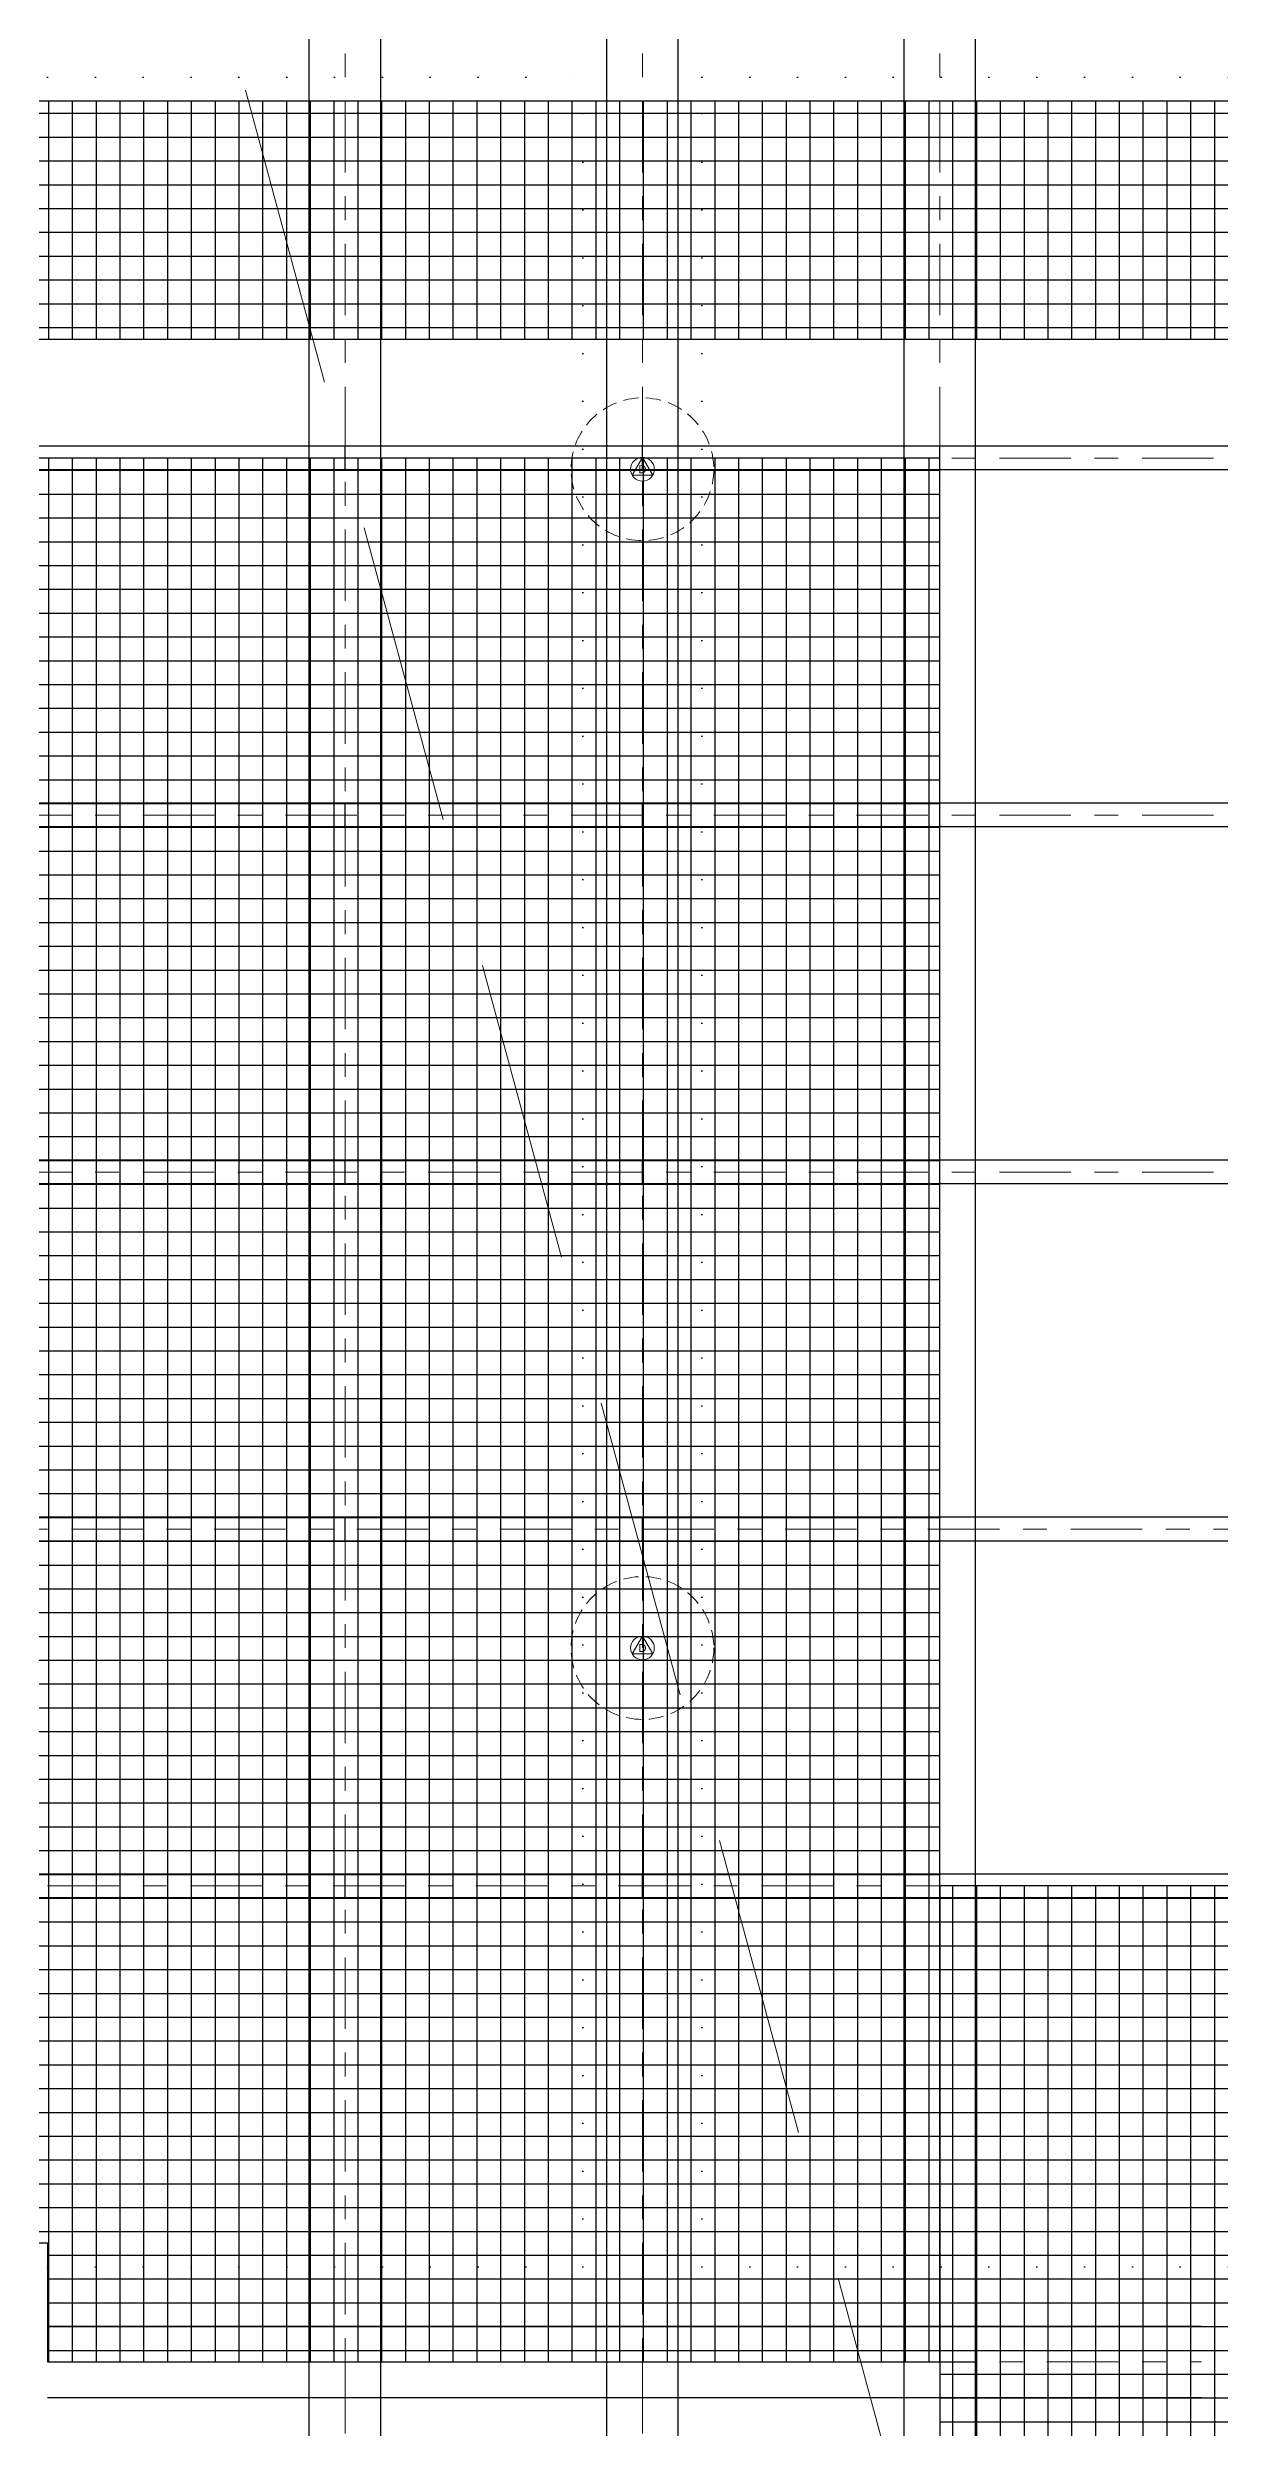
# Model space of a CAD drawing. Header units: centimetres. Extents: x 405564 to 502064, y 46284 to 60634.
# Drawn here: x 446550 to 447042, y 55055 to 56055 of the extents above; entities that cross this region are included whole.
import ezdxf
from ezdxf.enums import TextEntityAlignment as Align
from ezdxf.xclip import XClip

# ---------------------------------------------------------------- set-up
doc = ezdxf.new("R2010")
doc.units = ezdxf.units.CM
doc.header["$XCLIPFRAME"] = 0
for name, pattern in [('ACAD_ISO07W100', [3, 0, -3]), ('DASHED', [19.05, 12.7, -6.35]), ('DOT', [0.25, 0, -0.25]), ('HIDDEN', [9.525, 6.35, -3.175]), ('XKITLINE03', [6, 3, -1, 1, -1])]:
    doc.linetypes.add(name, pattern=pattern)
doc.layers.get('0').update_dxf_attribs({"color": 8, "lineweight": 9})
for name, color, linetype, lineweight in [('---___EB_draft00_ALTYAPI_helikoptermania', 8, 'Continuous', 0), ('0-KRCN-AYDINLATMA-130426', 8, 'Continuous', 9), ('0-KRCN-MİMARİ-220526', 8, 'Continuous', 9)]:
    doc.layers.add(name, color=color, linetype=linetype, lineweight=lineweight)
for name, color, linetype in [('AS_DOS_TERAS_UST', 8, 'ACAD_ISO07W100'), ('AS_PRFL_CELIK', 8, 'Continuous'), ('AS_PRFL_CELIK AKS', 8, 'Continuous'), ('AS_PRFL_CELIK KEDI YOLU', 8, 'Continuous'), ('AS_PRFL_CELIK PLATFORM IZGARA', 8, 'Continuous')]:
    doc.layers.add(name, color=color, linetype=linetype)
doc.styles.add('2', font='arial.ttf', dxfattribs={"width": 0.9, "height": 200})
pattern_1 = [(0, (-443149.746, -16832.563), (0, 10), []), (90, (-443149.746, -16832.563), (-10, 6e-16), [])]

# ---------------------------------------------------------------- blocks, each defined once
blk = doc.blocks.new('KD')
at = {"layer": '0-KRCN-AYDINLATMA-130426'}
for p, q in [((0, 5), (-4.33, -2.5)), ((4.33, -2.5), (0, 5)), ((4.33, -2.5), (-4.33, -2.5))]:
    blk.add_line(p, q, dxfattribs=at)
at = {"layer": '0-KRCN-AYDINLATMA-130426', "linetype": 'HIDDEN'}
blk.add_circle((0, 0), 30, dxfattribs=at)
at = {"layer": '0-KRCN-AYDINLATMA-130426'}
blk.add_circle((0, 0), 5, dxfattribs=at)
at = {"layer": '0-KRCN-AYDINLATMA-130426', "style": '2'}
blk.add_text('D', height=3.36, dxfattribs=at).set_placement((0, 0), align=Align.MIDDLE_CENTER)
blk = doc.blocks.new('G$C27E741DA')
at = {"layer": '0-KRCN-AYDINLATMA-130426'}
for p in [(8735.68, 8743.86), (8735.68, 8248.55)]:
    blk.add_blockref('KD', p, dxfattribs=at)
blk = doc.blocks.new('PLATFORM IZGARASI VE KEDI YOLU YERLESIMI')
at = {"layer": 'AS_PRFL_CELIK KEDI YOLU', "transparency": 33554687}
h = blk.add_hatch(dxfattribs=at)
h.set_pattern_fill('_USER', color=15, scale=10, double=1, pattern_type=0)
h.set_pattern_definition(pattern_1)
h.paths.add_polyline_path([(7550, -2400), (7500, -2400), (7500, -2300), (7550, -2300), (7550, -1900), (7975, -1900), (7975, -2175), (8100, -2175), (8100, -1900), (8100, -1800), (8100, -1250), (7975, -1250), (7975, -1800), (7125, -1800), (7125, -950), (7250, -950), (7250, -750), (7125, -750), (7125, -800), (6050, -800), (6050, -750), (5924.58, -750), (5924.58, -800), (3050, -800), (3050, -550), (2925, -550), (2925, -800), (1975, -800), (1975, -550), (1850, -550), (1850, -800), (1125, -800), (1125, -900), (1250, -900), (1250, -950), (1375, -950), (1375, -900), (6950, -900), (6950, -1250), (6775, -1250), (6775, -1400), (6950, -1400), (6950, -1700), (7000, -1700), (7000, -1800), (3900, -1800), (3900, -1700), (3950, -1700), (3950, -1550), (3775, -1550), (3775, -1800), (614.97, -1800), (614.97, -1900), (1190, -1900), (1190, -1940), (1290, -1940), (1290, -1900), (2450, -1900), (2450, -2175), (1725, -2175), (1725, -2700), (1550, -2700), (1550, -2850), (1850, -2850), (1850, -2275), (2575, -2275), (2575, -1900), (3350, -1900), (3350, -2300), (3400, -2300), (3400, -2400), (3350, -2400), (3350, -3300), (3400, -3300), (3400, -3400), (3350, -3400), (3350, -3556.25), (3525, -3556.25), (3525, -3000), (3650, -3000), (3650, -2850), (3525, -2850), (3525, -1900), (4850, -1900), (4850, -2350), (4725, -2350), (4725, -2545), (4850, -2545), (4850, -2850), (4975, -2850), (4975, -1900), (7375, -1900), (7375, -2350), (7000, -2350), (7000, -2400), (6950, -2400), (6950, -3000), (6775, -3000), (6775, -2850), (6650, -2850), (6650, -3000), (6650, -3150), (6950, -3150), (6950, -3300), (7000, -3300), (7000, -3400), (6950, -3400), (6950, -4337.5), (6525, -4337.5), (6525, -4493.75), (7125, -4493.75), (7125, -3712.5), (7250, -3712.5), (7250, -3556.25), (7125, -3556.25), (7125, -2550), (7375, -2550), (7375, -2700), (7975, -2700), (7975, -3000), (8100, -3000), (8100, -2550), (7550, -2550)])
at = {"layer": 'AS_PRFL_CELIK PLATFORM IZGARA', "transparency": 33554687}
h = blk.add_hatch(dxfattribs=at)
h.set_pattern_fill('_USER', color=256, scale=10, double=1, pattern_type=0)
h.set_pattern_definition(pattern_1)
h.paths.add_polyline_path([(1225, -1800), (1225, -1370), (1600, -1370), (1600, -1750), (2100, -1750), (2100, -1700), (2200, -1700), (2200, -1750), (2325, -1750), (2325, -1550), (3050, -1550), (3050, -1750), (3300, -1750), (3300, -1700), (3400, -1700), (3400, -1750), (3775, -1750), (3775, -1550), (3775, -950), (2925, -950), (2925, -1250), (2325, -1250), (2325, -950), (1125, -950), (1125, -250), (420, -250), (420, -1100), (1125, -1100), (1125, -1370), (950, -1370), (950, -1800), (1225, -1800)], is_closed=False)
h.paths.add_polyline_path([(1000, -800), (900, -800), (900, -700), (1000, -700)], flags=16)
at = {"layer": 'AS_PRFL_CELIK KEDI YOLU', "color": 4}
for points in [[(5924.58, -800), (3050, -800), (3050, -550), (2925, -550), (2925, -800), (1975, -800)], [(1375, -900), (6950, -900), (6950, -1250), (6775, -1250), (6775, -1400), (6950, -1400), (6950, -1700), (7000, -1700), (7000, -1800), (3900, -1800), (3900, -1700), (3950, -1700), (3950, -1550), (3775, -1550), (3775, -1800), (614.97, -1800)]]:
    blk.add_lwpolyline(points, dxfattribs=at)
at = {"layer": 'AS_PRFL_CELIK PLATFORM IZGARA'}
blk.add_lwpolyline([(2200, -1750), (2325, -1750), (2325, -1550), (3050, -1550), (3050, -1750), (3300, -1750), (3300, -1700), (3400, -1700), (3400, -1750), (3775, -1750), (3775, -950), (2925, -950), (2925, -1250), (2325, -1250), (2325, -950), (1125, -950)], dxfattribs=at)
blk = doc.blocks.new('OPK-site-surrounding-R01')
at = {"layer": '---___EB_draft00_ALTYAPI_helikoptermania', "linetype": 'DASHED', "ltscale": 10}
blk.add_lwpolyline([(1451.36, 6572.38), (5376.09, -7919.41)], dxfattribs=at)
blk = doc.blocks.new('A$C48c69b65')
at = {"layer": 'AS_PRFL_CELIK'}
for p, q in [((3510, -1750), (3510, -140)), ((3540, -1750), (3540, -140)), ((3635, -1750), (3635, -140)), ((3665, -1750), (3665, -140)), ((3760, -1750), (3760, -140)), ((3790, -1750), (3790, -140)), ((7535, -945), (260, -945)), ((3525, -955), (3525, -945)), ((3650, -955), (3650, -945)), ((3775, -955), (3775, -945)), ((7535, -955), (260, -955)), ((7535, -1095), (260, -1095)), ((3525, -1105), (3525, -1095)), ((3650, -1105), (3650, -1095)), ((3775, -1105), (3775, -1095)), ((7535, -1105), (260, -1105)), ((7535, -1245), (260, -1245)), ((3525, -1255), (3525, -1245)), ((3650, -1255), (3650, -1245)), ((3775, -1255), (3775, -1245)), ((7535, -1255), (260, -1255)), ((7535, -1395), (1600, -1395)), ((3525, -1405), (3525, -1395)), ((3650, -1405), (3650, -1395)), ((3775, -1405), (3775, -1395)), ((1600, -1405), (7535, -1405)), ((7535, -1545), (1600, -1545)), ((3525, -1555), (3525, -1545)), ((3650, -1555), (3650, -1545)), ((3775, -1555), (3775, -1545)), ((7535, -1555), (1600, -1555)), ((3400, -1735), (3885, -1735)), ((3510, -2350), (3510, -1750)), ((3510, -1750), (3540, -1750)), ((3510, -1750), (3540, -1750)), ((3540, -2350), (3540, -1750)), ((3635, -2350), (3635, -1750)), ((3635, -1750), (3665, -1750)), ((3635, -1750), (3665, -1750)), ((3665, -2350), (3665, -1750)), ((3760, -2350), (3760, -1750)), ((3760, -1750), (3790, -1750)), ((3760, -1750), (3790, -1750)), ((3790, -2350), (3790, -1750)), ((3400, -1765), (3885, -1765))]:
    blk.add_line(p, q, dxfattribs=at)
at = {"layer": 'AS_PRFL_CELIK AKS', "linetype": 'XKITLINE03', "lineweight": 0, "ltscale": 10}
for p, q in [((3525, -140), (3525, -1750)), ((3650, -140), (3650, -1750)), ((3775, -140), (3775, -1750)), ((260, -950), (7535, -950)), ((260, -1100), (7535, -1100)), ((260, -1250), (7535, -1250)), ((1550, -1400), (7535, -1400)), ((1600, -1550), (7535, -1550)), ((3400, -1750), (3885, -1750)), ((3525, -1750), (3525, -2350)), ((3650, -1750), (3650, -2350)), ((3775, -1750), (3775, -2350))]:
    blk.add_line(p, q, dxfattribs=at)
blk = doc.blocks.new('A$C6A10300A')
at = {"layer": 'AS_PRFL_CELIK'}
blk.add_blockref('PLATFORM IZGARASI VE KEDI YOLU YERLESIMI', (5085.68, -3801.45), dxfattribs=at)
at = {"layer": 'AS_DOS_TERAS_UST', "linetype": 'DOT', "ltscale": 80}
for p, q in [((8485.68, -4591.45), (8710.68, -4591.45)), ((8710.68, -5511.45), (8710.68, -4591.45)), ((8760.68, -4591.45), (8985.68, -4591.45)), ((8760.68, -5511.45), (8760.68, -4591.45)), ((8485.68, -5511.45), (8710.68, -5511.45)), ((8760.68, -5511.45), (8985.68, -5511.45))]:
    blk.add_line(p, q, dxfattribs=at)
ref = blk.add_blockref('OPK-site-surrounding-R01', (5135.68, -3851.45))
XClip(ref).set_block_clipping_path([(-5135.679684336, -9648.5463532069), (26364.320315664, 3851.4536467931)])
blk.add_blockref('A$C48c69b65', (5085.68, -3801.45))

msp = doc.modelspace()

# ---------------------------------------------------------------- block references
at = {"layer": '0-KRCN-AYDINLATMA-130426'}
msp.add_blockref('G$C27E741DA', (438064.07, 47134.02), dxfattribs=at)

# ---------------------------------------------------------------- next in the draw order: block references
at = {"layer": '0-KRCN-MİMARİ-220526'}
msp.add_blockref('A$C6A10300A', (438064.07, 60634.02), dxfattribs=at)

doc.saveas('drawing.dxf')
